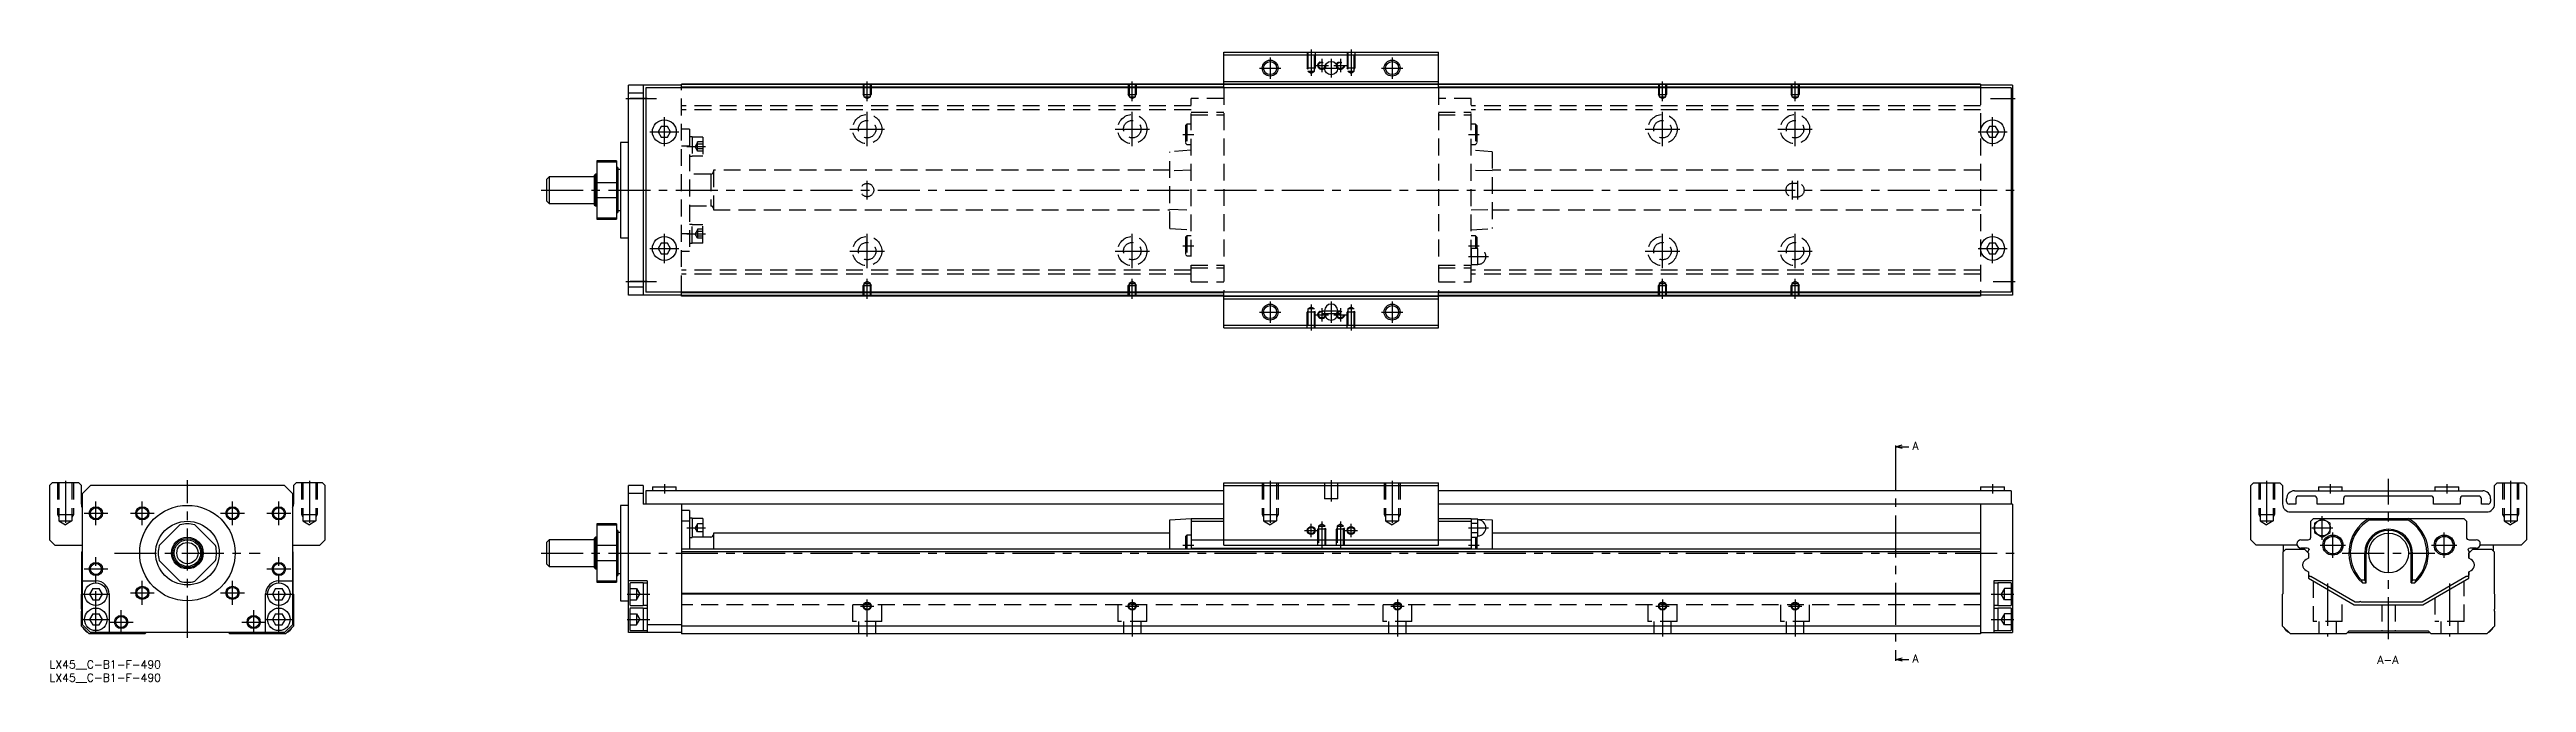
# Model space of a CAD drawing. Extents: x 0 to 934, y -8 to 230.
import ezdxf

# ---------------------------------------------------------------- set-up
doc = ezdxf.new("R2010")
doc.units = 0
doc.header["$LTSCALE"] = 0.5
doc.linetypes.add('CENTER', pattern=[50.8, 31.75, -6.35, 6.35, -6.35])
doc.linetypes.add('DASHED', pattern=[19.05, 12.7, -6.35])
for name, color, linetype in [('MSM_CENTER', 1, 'CENTER'), ('MSM_CONTINUOUS', 7, 'CONTINUOUS'), ('MSM_DASHED', 4, 'DASHED'), ('MSM_NARROW', 5, 'CONTINUOUS'), ('MSM_PART_NUMBER', 7, 'CONTINUOUS')]:
    doc.layers.add(name, color=color, linetype=linetype)
doc.styles.get("Standard").update_dxf_attribs({"font": 'txt.shx', "height": 3, "bigfont": 'bigfont.shx'})

# ---------------------------------------------------------------- blocks, each defined once
blk = doc.blocks.new('*U3')
at = {"layer": 'MSM_PART_NUMBER'}
blk.add_text('LX45__C-B1-F-490', height=3, dxfattribs=at).set_placement((0, -3))
blk = doc.blocks.new('*U4')
at = {"layer": 'MSM_PART_NUMBER'}
blk.add_text('LX45__C-B1-F-490', height=3, dxfattribs=at).set_placement((0, -8))

msp = doc.modelspace()

# ---------------------------------------------------------------- linework, layer by layer
at = {"layer": 'MSM_CENTER'}
for p, q in [((460.4, 227.38), (460.4, 219.38)), ((475.9, 230.38), (475.9, 220.47)), ((477.4, 224.38), (482.4, 224.38)), ((479.9, 226.88), (479.9, 221.88)), ((483.4, 226.88), (483.4, 219.88)), ((484.4, 224.38), (489.4, 224.38)), ((486.9, 226.88), (486.9, 221.88)), ((490.9, 230.38), (490.9, 220.47)), ((506.4, 227.38), (506.4, 219.38)), ((308.4, 210.87), (308.4, 218.38)), ((408.4, 210.87), (408.4, 218.38)), ((456.4, 223.38), (464.4, 223.38)), ((479.9, 223.38), (486.9, 223.38)), ((502.4, 223.38), (510.4, 223.38)), ((608.4, 210.87), (608.4, 218.38)), ((658.4, 210.87), (658.4, 218.38)), ((217.4, 211.88), (228.9, 211.88)), ((308.4, 193.88), (308.4, 206.88)), ((408.4, 193.88), (408.4, 206.88)), ((608.4, 193.88), (608.4, 206.88)), ((658.4, 193.88), (658.4, 206.88)), ((732.07, 211.88), (741.4, 211.88)), ((226.4, 199.38), (237.4, 199.38)), ((231.9, 193.88), (231.9, 204.88)), ((301.9, 200.38), (314.9, 200.38)), ((401.9, 200.38), (414.9, 200.38)), ((427.5, 198.38), (431.6, 198.38)), ((535.2, 198.38), (539.3, 198.38)), ((601.9, 200.38), (614.9, 200.38)), ((651.9, 200.38), (664.9, 200.38)), ((727.4, 199.38), (738.4, 199.38)), ((732.9, 193.88), (732.9, 204.88)), ((240.4, 193.83), (247.4, 193.83)), ((308.4, 173.88), (308.4, 180.88)), ((657.4, 173.88), (657.4, 180.88)), ((659.4, 173.88), (659.4, 180.88)), ((185.4, 177.38), (742.4, 177.38)), ((231.9, 149.88), (231.9, 160.88)), ((240.4, 160.92), (247.4, 160.92)), ((308.4, 147.88), (308.4, 160.88)), ((408.4, 147.88), (408.4, 160.88)), ((608.4, 147.88), (608.4, 160.88)), ((658.4, 147.88), (658.4, 160.88)), ((732.9, 149.88), (732.9, 160.88)), ((226.4, 155.38), (237.4, 155.38)), ((301.9, 154.38), (314.9, 154.38)), ((401.9, 154.38), (414.9, 154.38)), ((427.5, 156.38), (431.6, 156.38)), ((535.2, 156.38), (539.3, 156.38)), ((535.2, 152.38), (542.8, 152.38)), ((601.9, 154.38), (614.9, 154.38)), ((651.9, 154.38), (664.9, 154.38)), ((727.4, 155.38), (738.4, 155.38)), ((217.4, 142.88), (228.9, 142.88)), ((308.4, 136.38), (308.4, 143.89)), ((408.4, 136.38), (408.4, 143.89)), ((608.4, 136.38), (608.4, 143.89)), ((658.4, 136.38), (658.4, 143.89)), ((733.07, 142.88), (741.4, 142.88)), ((456.4, 131.38), (464.4, 131.38)), ((460.4, 135.38), (460.4, 127.38)), ((475.9, 134.29), (475.9, 124.38)), ((479.9, 132.88), (479.9, 127.88)), ((479.9, 131.88), (486.9, 131.88)), ((479.9, 130.88), (486.9, 130.88)), ((483.4, 135.38), (483.4, 127.38)), ((486.9, 132.88), (486.9, 127.88)), ((490.9, 134.29), (490.9, 124.38)), ((502.4, 131.38), (510.4, 131.38)), ((506.4, 135.38), (506.4, 127.38)), ((477.4, 130.38), (482.4, 130.38)), ((484.4, 130.38), (489.4, 130.38)), ((696.28, 80.12), (696.28, 0.88)), ((6, 67.76), (6, 50.18)), ((52, 8.5), (52, 68)), ((98, 67.76), (98, 50.18)), ((231.9, 66.5), (231.9, 63)), ((460.4, 67.76), (460.4, 50.18)), ((483.4, 68), (483.4, 60)), ((506.4, 67.76), (506.4, 50.18)), ((732.9, 66.5), (732.9, 63)), ((836.27, 67.76), (836.27, 50.18)), ((860.27, 66.5), (860.27, 63)), ((882.27, 8), (882.27, 68.5)), ((904.27, 66.5), (904.27, 63)), ((928.27, 67.76), (928.27, 50.18)), ((17.5, 51), (17.5, 60)), ((35, 51), (35, 60)), ((69, 51), (69, 60)), ((86.5, 51), (86.5, 60)), ((13, 55.5), (22, 55.5)), ((30.5, 55.5), (39.5, 55.5)), ((64.5, 55.5), (73.5, 55.5)), ((82, 55.5), (91, 55.5)), ((240.4, 50), (247.4, 50)), ((473.4, 49), (478.4, 49)), ((475.9, 46.5), (475.9, 51.5)), ((479.9, 52.41), (479.9, 42.5)), ((486.9, 52.41), (486.9, 42.5)), ((488.4, 49), (493.4, 49)), ((490.9, 46.5), (490.9, 51.5)), ((535.2, 50), (542.8, 50)), ((853.27, 50), (861.27, 50)), ((857.27, 45.54), (857.27, 54.46)), ((861.27, 38.7), (861.27, 48.3)), ((903.27, 38.7), (903.27, 48.3)), ((17.5, 10.25), (17.5, 39)), ((24.5, 40.5), (79.5, 40.5)), ((86.5, 10.25), (86.5, 39)), ((185.4, 40.5), (742.4, 40.5)), ((427.5, 43.5), (431.6, 43.5)), ((535.2, 43.5), (539.3, 43.5)), ((856.47, 43.5), (866.07, 43.5)), ((864.77, 40.5), (899.77, 40.5)), ((898.47, 43.5), (908.07, 43.5)), ((13, 34.5), (22, 34.5)), ((35, 21), (35, 30)), ((69, 21), (69, 30)), ((82, 34.5), (91, 34.5)), ((859.27, 28.97), (859.27, 9)), ((905.27, 28.97), (905.27, 9)), ((12.25, 25), (22.75, 25)), ((27, 10), (27, 19)), ((30.5, 25.5), (39.5, 25.5)), ((64.5, 25.5), (73.5, 25.5)), ((77, 10), (77, 19)), ((81.25, 25), (91.75, 25)), ((217.9, 25), (226.4, 25)), ((305.9, 20.5), (310.9, 20.5)), ((308.4, 9), (308.4, 23)), ((405.9, 20.5), (410.9, 20.5)), ((408.4, 23), (408.4, 9)), ((505.9, 20.5), (510.9, 20.5)), ((508.4, 23), (508.4, 9)), ((605.9, 20.5), (610.9, 20.5)), ((608.4, 23), (608.4, 9)), ((655.9, 20.5), (660.9, 20.5)), ((658.4, 23), (658.4, 9)), ((732.4, 25), (740.9, 25)), ((12.25, 15.5), (22.75, 15.5)), ((22.5, 14.5), (31.5, 14.5)), ((72.5, 14.5), (81.5, 14.5)), ((81.25, 15.5), (91.75, 15.5)), ((217.9, 15.5), (226.4, 15.5)), ((732.4, 15.5), (740.9, 15.5))]:
    msp.add_line(p, q, dxfattribs=at)
at = {"layer": 'MSM_CONTINUOUS'}
for p, q in [((442.9, 215.88), (442.9, 229.38)), ((442.9, 229.38), (523.9, 229.38)), ((442.9, 228.38), (523.9, 228.38)), ((523.9, 215.88), (523.9, 229.38)), ((238.4, 216.98), (218.4, 216.98)), ((218.4, 137.78), (218.4, 216.98)), ((223.9, 216.98), (223.9, 137.78)), ((739.9, 215.88), (224.9, 215.88)), ((224.9, 215.88), (224.9, 138.88)), ((728.4, 217.38), (238.4, 217.38)), ((238.4, 215.88), (238.4, 217.38)), ((442.9, 217.18), (238.4, 217.18)), ((442.9, 216.18), (238.4, 216.18)), ((442.9, 218.38), (523.9, 218.38)), ((442.9, 217.38), (523.9, 217.38)), ((728.4, 217.18), (523.9, 217.18)), ((728.4, 216.18), (523.9, 216.18)), ((728.4, 217.38), (728.4, 215.88)), ((740.4, 216.98), (728.4, 216.98)), ((739.9, 215.88), (739.9, 138.88)), ((740.4, 216.98), (740.4, 137.78)), ((223.9, 213.98), (218.4, 213.98)), ((230.74, 201.38), (229.59, 199.38)), ((229.59, 199.38), (230.74, 197.38)), ((233.05, 201.38), (230.74, 201.38)), ((230.74, 197.38), (233.05, 197.38)), ((234.2, 199.38), (233.05, 201.38)), ((233.05, 197.38), (234.2, 199.38)), ((731.74, 201.38), (730.59, 199.38)), ((730.59, 199.38), (731.74, 197.38)), ((734.05, 201.38), (731.74, 201.38)), ((731.74, 197.38), (734.05, 197.38)), ((735.2, 199.38), (734.05, 201.38)), ((734.05, 197.38), (735.2, 199.38)), ((213.9, 188.38), (206.4, 188.38)), ((206.4, 188.38), (206.4, 166.38)), ((206.4, 188.01), (213.9, 188.01)), ((213.9, 188.38), (213.9, 166.38)), ((215.4, 195.38), (215.4, 159.38)), ((218.4, 195.38), (215.4, 195.38)), ((188.4, 182.38), (187.4, 181.38)), ((187.4, 181.38), (187.4, 173.38)), ((188.4, 182.38), (188.4, 172.38)), ((205.4, 182.38), (188.4, 182.38)), ((205.9, 183.38), (205.4, 182.88)), ((205.4, 182.88), (205.4, 171.88)), ((205.9, 183.38), (205.9, 171.38)), ((206.4, 183.38), (205.9, 183.38)), ((213.9, 180.17), (206.4, 180.17)), ((214.4, 185.88), (213.9, 185.88)), ((214.4, 185.88), (214.4, 168.88)), ((215.4, 185.13), (214.4, 185.13)), ((187.4, 173.38), (188.4, 172.38)), ((188.4, 172.38), (205.4, 172.38)), ((205.4, 171.88), (205.9, 171.38)), ((205.9, 171.38), (206.4, 171.38)), ((206.4, 174.58), (213.9, 174.58)), ((213.9, 168.88), (214.4, 168.88)), ((214.4, 169.63), (215.4, 169.63)), ((213.9, 166.74), (206.4, 166.74)), ((206.4, 166.38), (213.9, 166.38)), ((215.4, 159.38), (218.4, 159.38)), ((230.74, 157.38), (229.59, 155.38)), ((229.59, 155.38), (230.74, 153.38)), ((233.05, 157.38), (230.74, 157.38)), ((230.74, 153.38), (233.05, 153.38)), ((234.2, 155.38), (233.05, 157.38)), ((233.05, 153.38), (234.2, 155.38)), ((731.74, 157.38), (730.59, 155.38)), ((730.59, 155.38), (731.74, 153.38)), ((734.05, 157.38), (731.74, 157.38)), ((731.74, 153.38), (734.05, 153.38)), ((735.2, 155.38), (734.05, 157.38)), ((734.05, 153.38), (735.2, 155.38)), ((223.9, 140.78), (218.4, 140.78)), ((238.4, 137.78), (218.4, 137.78)), ((739.9, 138.88), (224.9, 138.88)), ((238.4, 137.38), (238.4, 138.88)), ((442.9, 138.58), (238.4, 138.58)), ((442.9, 137.58), (238.4, 137.58)), ((728.4, 137.38), (238.4, 137.38)), ((442.9, 125.38), (442.9, 138.88)), ((442.9, 137.38), (523.9, 137.38)), ((442.9, 136.38), (523.9, 136.38)), ((480.9, 131.88), (480.9, 130.88)), ((485.9, 130.88), (485.9, 131.88)), ((523.9, 125.38), (523.9, 138.88)), ((728.4, 138.58), (523.9, 138.58)), ((728.4, 137.58), (523.9, 137.58)), ((728.4, 138.88), (728.4, 137.38)), ((740.4, 137.78), (728.4, 137.78)), ((442.9, 126.38), (523.9, 126.38)), ((442.9, 125.38), (523.9, 125.38)), ((696.28, 80.62), (698.78, 81.29)), ((696.28, 81.12), (696.28, 80.12)), ((696.28, 80.62), (701.28, 80.62)), ((698.78, 79.95), (696.28, 80.62)), ((1, 67), (0, 66)), ((0, 66), (0, 45.5)), ((11, 67), (1, 67)), ((12, 66), (11, 67)), ((12, 59), (12, 66)), ((15.4, 66), (12.4, 63)), ((88.6, 66), (15.4, 66)), ((91.6, 63), (88.6, 66)), ((93, 67), (92, 66)), ((92, 66), (92, 59)), ((103, 67), (93, 67)), ((104, 66), (103, 67)), ((104, 45.5), (104, 66)), ((223.9, 66), (218.4, 66)), ((218.4, 10.5), (218.4, 66)), ((223.9, 66), (223.9, 59)), ((227.4, 65.5), (227.4, 64)), ((227.4, 65.5), (236.4, 65.5)), ((236.4, 64), (236.4, 65.5)), ((442.9, 67), (523.9, 67)), ((442.9, 43.5), (442.9, 67)), ((442.9, 66), (523.9, 66)), ((523.9, 43.5), (523.9, 67)), ((728.4, 65.5), (728.4, 64)), ((728.4, 65.5), (737.4, 65.5)), ((737.4, 64), (737.4, 65.5)), ((830.27, 66), (831.27, 67)), ((830.27, 45.5), (830.27, 66)), ((831.27, 67), (841.27, 67)), ((841.27, 67), (842.27, 66)), ((842.27, 66), (842.27, 59)), ((855.77, 65.5), (864.77, 65.5)), ((855.77, 65.5), (855.77, 64)), ((864.77, 64), (864.77, 65.5)), ((899.77, 65.5), (908.77, 65.5)), ((899.77, 65.5), (899.77, 64)), ((908.77, 64), (908.77, 65.5)), ((922.27, 66), (923.27, 67)), ((922.27, 59), (922.27, 66)), ((923.27, 67), (933.27, 67)), ((933.27, 67), (934.27, 66)), ((934.27, 66), (934.27, 45.5)), ((12.4, 13.5), (12.4, 63)), ((91.6, 63), (91.6, 13.5)), ((218.4, 58.5), (215.4, 58.5)), ((215.4, 58.5), (215.4, 22.5)), ((223.9, 63), (218.4, 63)), ((442.9, 59), (223.9, 59)), ((224.9, 64), (224.9, 59)), ((442.9, 64), (224.9, 64)), ((238.4, 59), (238.4, 10)), ((241.4, 56.5), (238.4, 56.5)), ((241.4, 56.5), (241.4, 42)), ((739.9, 64), (523.9, 64)), ((740.4, 59), (523.9, 59)), ((728.4, 59), (728.4, 10)), ((739.9, 64), (739.9, 59)), ((740.4, 59), (740.4, 10.5)), ((843.77, 60), (843.77, 61)), ((847.27, 59), (844.77, 59)), ((846.77, 64), (917.77, 64)), ((847.27, 61), (847.27, 59)), ((854.27, 62), (848.27, 62)), ((855.27, 59), (855.27, 61)), ((865.27, 59), (855.27, 59)), ((865.27, 61), (865.27, 59)), ((898.27, 62), (866.27, 62)), ((899.27, 59), (899.27, 61)), ((909.27, 59), (899.27, 59)), ((909.27, 61), (909.27, 59)), ((916.27, 62), (910.27, 62)), ((917.27, 59), (917.27, 61)), ((919.77, 59), (917.27, 59)), ((920.77, 61), (920.77, 60)), ((41.36, 43.3), (49.2, 51.14)), ((54.8, 51.14), (62.64, 43.3)), ((213.9, 51.5), (206.4, 51.5)), ((206.4, 51.5), (206.4, 29.5)), ((206.4, 51.14), (213.9, 51.14)), ((213.9, 51.5), (213.9, 29.5)), ((214.4, 49), (213.9, 49)), ((214.4, 49), (214.4, 32)), ((215.4, 48.25), (214.4, 48.25)), ((241.4, 52.5), (238.4, 52.5)), ((242.4, 53.65), (241.4, 53.65)), ((242.4, 53.65), (242.4, 46.35)), ((246.4, 53.5), (242.4, 53.5)), ((246.4, 53.5), (246.4, 46.5)), ((250.4, 48), (250.4, 42)), ((422.6, 48), (250.4, 48)), ((422.6, 53), (430.6, 53.5)), ((422.6, 42), (422.6, 53)), ((429, 47.3), (428.5, 46.8)), ((428.5, 46.8), (428.5, 42)), ((430.6, 47.3), (429, 47.3)), ((429, 47.3), (429, 42)), ((430.6, 53.5), (442.9, 53.5)), ((430.6, 53.5), (430.6, 42)), ((430.6, 52.5), (442.9, 52.5)), ((523.9, 53.5), (536.2, 53.5)), ((523.9, 52.5), (536.2, 52.5)), ((536.2, 53.5), (536.77, 53.46)), ((536.2, 53.5), (536.2, 42)), ((536.32, 53.46), (536.2, 53)), ((536.2, 52.41), (536.2, 52.6)), ((536.2, 47), (536.32, 46.54)), ((536.32, 53.46), (538.67, 53.46)), ((536.32, 51.73), (538.67, 51.73)), ((536.32, 48.27), (538.67, 48.27)), ((538.8, 53), (538.67, 53.46)), ((538.67, 46.54), (538.8, 47)), ((538.7, 53.34), (544.2, 53)), ((538.8, 47), (538.8, 53)), ((544.2, 53), (544.2, 42)), ((728.4, 48), (544.2, 48)), ((845.27, 56), (919.27, 56)), ((852.92, 52.5), (853.92, 53.5)), ((852.92, 46.5), (852.92, 52.5)), ((853.92, 53.5), (910.62, 53.5)), ((857.27, 53.46), (854.27, 51.73)), ((854.27, 51.73), (854.27, 48.27)), ((854.27, 48.27), (857.27, 46.54)), ((860.27, 51.73), (857.27, 53.46)), ((857.27, 46.54), (860.27, 48.27)), ((860.27, 48.27), (860.27, 51.73)), ((874.79, 53.5), (875.04, 53)), ((875.04, 53), (889.5, 53)), ((889.5, 53), (889.76, 53.5)), ((910.62, 53.5), (911.62, 52.5)), ((911.62, 52.5), (911.62, 46.5)), ((0, 45.5), (2, 43.5)), ((2, 43.5), (12.4, 43.5)), ((12.2, 41), (12.4, 41.2)), ((12.2, 25.2), (12.2, 41)), ((49.2, 29.86), (41.36, 37.7)), ((62.64, 37.7), (54.8, 29.86)), ((91.6, 43.5), (102, 43.5)), ((91.6, 41.2), (91.8, 41)), ((91.8, 41), (91.8, 25.2)), ((102, 43.5), (104, 45.5)), ((188.4, 45.5), (187.4, 44.5)), ((187.4, 44.5), (187.4, 36.5)), ((205.4, 45.5), (188.4, 45.5)), ((188.4, 45.5), (188.4, 35.5)), ((205.9, 46.5), (205.4, 46)), ((205.4, 46), (205.4, 35)), ((206.4, 46.5), (205.9, 46.5)), ((205.9, 46.5), (205.9, 34.5)), ((213.9, 43.3), (206.4, 43.3)), ((206.4, 37.7), (213.9, 37.7)), ((728.4, 42), (238.4, 42)), ((728.4, 41), (238.4, 41)), ((241.4, 46.35), (242.4, 46.35)), ((249.4, 46.5), (242.4, 46.5)), ((430.6, 45.5), (536.2, 45.5)), ((430.6, 42.4), (536.2, 42.4)), ((442.9, 43.5), (523.9, 43.5)), ((536.32, 46.54), (538.67, 46.54)), ((537.8, 46.54), (537.8, 42)), ((538.3, 46.54), (538.3, 42)), ((832.27, 43.5), (830.27, 45.5)), ((847.74, 43.5), (832.27, 43.5)), ((842.47, 41), (843.47, 42)), ((842.47, 25.2), (842.47, 41)), ((842.67, 41.2), (842.67, 43.5)), ((843.47, 42), (850.52, 42)), ((849.22, 45.5), (851.92, 45.5)), ((851.52, 42.4), (849.22, 42.4)), ((850.52, 42), (852.02, 40.5)), ((850.52, 42), (852.02, 40.5)), ((852.02, 38.61), (851.13, 38.1)), ((851.97, 40.55), (851.97, 41.2)), ((852.02, 40.5), (852.02, 38.61)), ((873.27, 30.44), (873.27, 40.5)), ((873.77, 29.22), (873.77, 40.5)), ((890.77, 29.22), (890.77, 40.5)), ((891.27, 30.44), (891.27, 40.5)), ((912.52, 40.5), (914.02, 42)), ((912.57, 40.55), (912.52, 40.5)), ((912.52, 40.5), (912.52, 38.61)), ((912.52, 38.61), (912.52, 40.5)), ((913.42, 38.1), (912.52, 38.61)), ((912.57, 41.2), (912.57, 40.55)), ((912.62, 45.5), (915.32, 45.5)), ((915.32, 42.4), (913.02, 42.4)), ((914.02, 42), (921.07, 42)), ((932.27, 43.5), (916.81, 43.5)), ((921.07, 42), (922.07, 41)), ((921.87, 41.2), (921.87, 43.5)), ((922.07, 41), (922.07, 25.2)), ((934.27, 45.5), (932.27, 43.5)), ((12.4, 30), (17.5, 30)), ((86.5, 30), (91.6, 30)), ((187.4, 36.5), (188.4, 35.5)), ((188.4, 35.5), (205.4, 35.5)), ((205.4, 35), (205.9, 34.5)), ((205.9, 34.5), (206.4, 34.5)), ((213.9, 29.86), (206.4, 29.86)), ((206.4, 29.5), (213.9, 29.5)), ((213.9, 32), (214.4, 32)), ((214.4, 32.75), (215.4, 32.75)), ((225.4, 30), (218.4, 30)), ((218.9, 29), (218.9, 21)), ((223.9, 29.25), (219.15, 29.25)), ((223.9, 29.25), (223.9, 20.75)), ((225.4, 29.15), (223.9, 29.15)), ((225.4, 30), (225.4, 10.5)), ((733.4, 30), (733.4, 10.5)), ((740.4, 30), (733.4, 30)), ((734.9, 29.15), (733.4, 29.15)), ((739.9, 29.25), (734.9, 29.25)), ((734.9, 29.25), (734.9, 20.75)), ((739.9, 29.25), (739.9, 20.75)), ((851.13, 33.9), (852.02, 33.39)), ((852.02, 33.39), (852.02, 31)), ((852.02, 31), (869.34, 21)), ((852.97, 31.61), (852.77, 31.61)), ((869.61, 22), (852.97, 31.61)), ((871.91, 30.44), (873.27, 30.44)), ((872.38, 29.22), (873.77, 29.22)), ((873.77, 29.22), (873.27, 30.44)), ((891.27, 30.44), (890.77, 29.22)), ((890.77, 29.22), (892.16, 29.22)), ((891.27, 30.44), (892.63, 30.44)), ((911.57, 31.61), (894.93, 22)), ((895.2, 21), (912.52, 31)), ((911.77, 31.61), (911.57, 31.61)), ((912.52, 33.39), (913.42, 33.9)), ((912.52, 33.39), (912.52, 32.13)), ((912.52, 31), (912.52, 33.39)), ((12, 25), (12.2, 25.2)), ((12, 19.4), (12, 25)), ((16.27, 27.12), (15.05, 25)), ((15.05, 25), (16.27, 22.88)), ((16.27, 27.12), (18.73, 27.12)), ((16.27, 22.88), (18.73, 22.88)), ((19.95, 25), (18.73, 27.12)), ((18.73, 22.88), (19.95, 25)), ((22.5, 25), (22.5, 10.5)), ((81.5, 10.5), (81.5, 25)), ((85.27, 27.12), (84.05, 25)), ((84.05, 25), (85.27, 22.88)), ((85.27, 27.12), (87.73, 27.12)), ((85.27, 22.88), (87.73, 22.88)), ((88.95, 25), (87.73, 27.12)), ((87.73, 22.88), (88.95, 25)), ((91.8, 25.2), (92, 25)), ((92, 25), (92, 13)), ((215.4, 22.5), (218.4, 22.5)), ((218.9, 19.5), (218.9, 11.5)), ((219.15, 20.75), (223.9, 20.75)), ((223.9, 19.75), (219.15, 19.75)), ((223.9, 20.85), (225.4, 20.85)), ((223.9, 19.75), (223.9, 11.25)), ((225.4, 19.65), (223.9, 19.65)), ((728.4, 25.2), (238.4, 25.2)), ((728.4, 25), (238.4, 25)), ((733.4, 20.85), (734.9, 20.85)), ((734.9, 19.65), (733.4, 19.65)), ((734.9, 20.75), (739.9, 20.75)), ((739.9, 19.75), (734.9, 19.75)), ((734.9, 19.75), (734.9, 11.25)), ((739.9, 19.75), (739.9, 11.25)), ((842.27, 25), (842.47, 25.2)), ((842.27, 13), (842.27, 25)), ((869.34, 21), (895.2, 21)), ((871.12, 22), (869.61, 22)), ((894.93, 22), (871.92, 22)), ((922.07, 25.2), (922.27, 25)), ((922.27, 25), (922.27, 19.4)), ((12, 13), (12, 18.6)), ((15, 10), (12, 13)), ((15.4, 10.5), (12.4, 13.5)), ((36, 10), (15, 10)), ((16.27, 17.62), (15.05, 15.5)), ((15.05, 15.5), (16.27, 13.38)), ((88.6, 10.5), (15.4, 10.5)), ((16.27, 17.62), (18.73, 17.62)), ((16.27, 13.38), (18.73, 13.38)), ((19.95, 15.5), (18.73, 17.62)), ((18.73, 13.38), (19.95, 15.5)), ((36.5, 10.5), (36, 10)), ((68, 10), (67.5, 10.5)), ((89, 10), (68, 10)), ((85.27, 17.62), (84.05, 15.5)), ((84.05, 15.5), (85.27, 13.38)), ((85.27, 17.62), (87.73, 17.62)), ((85.27, 13.38), (87.73, 13.38)), ((88.95, 15.5), (87.73, 17.62)), ((87.73, 13.38), (88.95, 15.5)), ((91.6, 13.5), (88.6, 10.5)), ((92, 13), (89, 10)), ((238.4, 10.5), (218.4, 10.5)), ((219.15, 11.25), (223.9, 11.25)), ((223.9, 11.35), (225.4, 11.35)), ((238.4, 13.5), (225.4, 13.5)), ((728.4, 13), (238.4, 13)), ((728.4, 10), (238.4, 10)), ((728.4, 10.5), (740.4, 10.5)), ((733.4, 11.35), (734.9, 11.35)), ((734.9, 11.25), (739.9, 11.25)), ((845.27, 10), (842.27, 13)), ((866.27, 10), (845.27, 10)), ((867.27, 11), (866.27, 10)), ((866.77, 10.5), (897.77, 10.5)), ((897.27, 11), (867.27, 11)), ((898.27, 10), (897.27, 11)), ((919.27, 10), (898.27, 10)), ((922.27, 13), (919.27, 10)), ((922.27, 18.6), (922.27, 13)), ((696.28, 0.38), (698.78, 1.05)), ((696.28, 0.88), (696.28, -0.12)), ((696.28, 0.38), (701.28, 0.38)), ((698.78, -0.29), (696.28, 0.38))]:
    msp.add_line(p, q, dxfattribs=at)
for centre, radius in [((460.4, 223.38), 2.46), ((483.4, 223.38), 2.5), ((506.4, 223.38), 2.46), ((231.9, 199.38), 4.5), ((732.9, 199.38), 4.5), ((231.9, 155.38), 4.5), ((732.9, 155.38), 4.5), ((460.4, 131.38), 2.46), ((506.4, 131.38), 2.46), ((17.5, 55.5), 2.07), ((35, 55.5), 2.07), ((52, 40.5), 18), ((69, 55.5), 2.07), ((86.5, 55.5), 2.07), ((52, 40.5), 12), ((475.9, 49), 1.23), ((490.9, 49), 1.23), ((857.27, 50), 3), ((861.27, 43.5), 3.8), ((861.27, 43.5), 3.3), ((882.27, 40.5), 7.5), ((903.27, 43.5), 3.8), ((903.27, 43.5), 3.3), ((52, 40.5), 6), ((52, 40.5), 5.5), ((52, 40.5), 5), ((52, 40.5), 4), ((17.5, 25), 4.25), ((17.5, 34.5), 2.07), ((86.5, 25), 4.25), ((86.5, 34.5), 2.07), ((17.5, 15.5), 4.25), ((35, 25.5), 2.07), ((69, 25.5), 2.07), ((86.5, 15.5), 4.25), ((308.4, 20.5), 1.23), ((408.4, 20.5), 1.23), ((508.4, 20.5), 1.23), ((608.4, 20.5), 1.23), ((658.4, 20.5), 1.23), ((27, 14.5), 2.07), ((77, 14.5), 2.07)]:
    msp.add_circle(centre, radius, dxfattribs=at)
for centre, radius, start, end in [((483.4, 131.88), 2.5, 0, 180), ((483.4, 130.88), 2.5, 180, 0), ((15, 59), 3, 180, 209.92525), ((89, 59), 3, 330.07238, 0), ((845.27, 59), 3, 180, 270), ((846.77, 61), 3, 90, 180), ((844.77, 60), 1, 180, 270), ((848.27, 61), 1, 90, 180), ((854.27, 61), 1, 0, 90), ((866.27, 61), 1, 90, 180), ((898.27, 61), 1, 0, 90), ((910.27, 61), 1, 90, 180), ((916.27, 61), 1, 0, 90), ((917.77, 61), 3, 0, 90), ((919.27, 59), 3, 270, 0), ((919.77, 60), 1, 270, 0), ((52, 40.5), 11, 75.27264, 104.72736), ((249.4, 47.5), 1, 270, 0), ((539.5, 52.57), 3.31, 164.22771, 179.4294), ((539.5, 52.63), 3.31, 180.57378, 195.76911), ((549.08, 49.95), 12.89, 172.03062, 179.75617), ((549.65, 50.1), 13.46, 180.40698, 187.80623), ((539.5, 47.37), 3.31, 164.22771, 179.4294), ((539.5, 47.44), 3.31, 180.57378, 195.76911), ((535.49, 52.56), 3.31, 0.57378, 15.76911), ((535.49, 52.63), 3.31, 344.22771, 359.4294), ((525.9, 49.94), 12.89, 0.24521, 7.968), ((525.34, 50.1), 13.46, 352.19377, 359.59302), ((535.49, 47.37), 3.31, 0.57378, 15.76911), ((535.49, 47.43), 3.31, 344.22771, 359.4294), ((538.8, 50), 3, 270, 90), ((882.27, 40.5), 15, 119.92643, 228.76392), ((882.27, 40.5), 14.44, 120.05097, 224.15139), ((882.27, 40.5), 9, 0, 180), ((882.27, 40.5), 8.5, 0, 180), ((882.27, 40.5), 14.44, 315.84861, 59.94903), ((882.27, 40.5), 15, 311.23608, 60.07357), ((52, 40.5), 11, 165.27264, 194.72736), ((52, 40.5), 11, 345.27264, 14.72736), ((849.22, 43.95), 1.55, 90, 270), ((852.43, 35.85), 2.6, 120.00003, 176.58933), ((851.52, 41.4), 1, 30.09191, 90), ((851.92, 46.5), 1, 270, 0), ((852.77, 41.2), 0.8, 118.74892, 180), ((912.62, 46.5), 1, 180, 270), ((913.02, 41.4), 1, 90, 149.90809), ((911.77, 41.2), 0.8, 0, 61.25108), ((912.12, 35.85), 2.6, 3.41067, 59.99996), ((915.32, 43.95), 1.55, 270, 90), ((17.5, 25), 5, 0, 90), ((52, 40.5), 11, 255.27264, 284.72736), ((86.5, 25), 5, 90, 180), ((219.15, 29), 0.25, 90, 180), ((852.43, 36.15), 2.6, 183.41067, 239.99996), ((852.77, 32.41), 0.8, 200.36413, 270), ((884.5, 34.62), 13.26, 198.36858, 204.03004), ((879.98, 34.65), 13.33, 335.98509, 341.61629), ((911.77, 32.41), 0.8, 270, 339.62763), ((912.12, 36.15), 2.6, 300.00004, 356.58933), ((11.7, 19), 0.5, 306.8699, 53.1301), ((219.15, 21), 0.25, 180, 270), ((219.15, 19.5), 0.25, 90, 180), ((871.52, 21.7), 0.5, 36.8699, 143.1301), ((922.57, 19), 0.5, 126.8699, 233.1301), ((15.4, 13.5), 3, 201.81505, 248.18495), ((88.6, 13.5), 3, 291.81368, 338.18632), ((219.15, 11.5), 0.25, 180, 270), ((845.67, 13.5), 3, 201.81368, 248.18632), ((918.87, 13.5), 3, 291.81505, 338.18495)]:
    msp.add_arc(centre, radius, start, end, dxfattribs=at)
at = {"layer": 'MSM_DASHED'}
for p, q in [((474.4, 229.38), (474.4, 223.38)), ((474.67, 229.38), (474.67, 222.18)), ((477.13, 222.18), (477.13, 229.38)), ((477.4, 229.38), (477.4, 223.38)), ((489.4, 229.38), (489.4, 223.38)), ((489.67, 229.38), (489.67, 222.18)), ((492.13, 222.18), (492.13, 229.38)), ((492.4, 229.38), (492.4, 223.38)), ((238.4, 138.88), (238.4, 215.88)), ((306.9, 217.38), (306.9, 213.38)), ((307.17, 217.38), (307.17, 212.58)), ((309.63, 212.58), (309.63, 217.38)), ((309.9, 217.38), (309.9, 213.38)), ((406.9, 217.38), (406.9, 213.38)), ((407.17, 217.38), (407.17, 212.58)), ((409.63, 212.58), (409.63, 217.38)), ((409.9, 217.38), (409.9, 213.38)), ((523.9, 217.38), (442.9, 217.38)), ((442.9, 215.88), (442.9, 138.88)), ((477.4, 223.38), (474.4, 223.38)), ((474.67, 222.91), (474.4, 223.38)), ((474.67, 222.18), (477.13, 222.18)), ((474.67, 222.18), (475.9, 221.47)), ((475.9, 221.47), (477.13, 222.18)), ((477.13, 222.91), (477.4, 223.38)), ((492.4, 223.38), (489.4, 223.38)), ((489.67, 222.91), (489.4, 223.38)), ((489.67, 222.18), (492.13, 222.18)), ((489.67, 222.18), (490.9, 221.47)), ((490.9, 221.47), (492.13, 222.18)), ((492.13, 222.91), (492.4, 223.38)), ((523.9, 215.88), (523.9, 138.88)), ((606.9, 217.38), (606.9, 213.38)), ((607.17, 217.38), (607.17, 212.58)), ((609.63, 212.58), (609.63, 217.38)), ((609.9, 217.38), (609.9, 213.38)), ((656.9, 217.38), (656.9, 213.38)), ((657.17, 217.38), (657.17, 212.58)), ((659.63, 212.58), (659.63, 217.38)), ((659.9, 217.38), (659.9, 213.38)), ((728.4, 215.88), (728.4, 138.88)), ((225.4, 211.88), (218.4, 211.88)), ((430.6, 209.13), (238.4, 209.13)), ((430.6, 207.63), (238.4, 207.63)), ((306.9, 213.38), (309.9, 213.38)), ((307.17, 212.91), (306.9, 213.38)), ((307.17, 212.58), (308.4, 211.87)), ((307.17, 212.58), (309.63, 212.58)), ((308.4, 211.87), (309.63, 212.58)), ((309.63, 212.91), (309.9, 213.38)), ((406.9, 213.38), (409.9, 213.38)), ((407.17, 212.91), (406.9, 213.38)), ((407.17, 212.58), (409.63, 212.58)), ((407.17, 212.58), (408.4, 211.87)), ((408.4, 211.87), (409.63, 212.58)), ((409.63, 212.91), (409.9, 213.38)), ((442.9, 211.98), (430.6, 211.98)), ((430.6, 142.78), (430.6, 211.98)), ((430.6, 206.73), (442.9, 206.73)), ((430.6, 205.73), (442.9, 205.73)), ((536.2, 211.98), (523.9, 211.98)), ((523.9, 206.73), (536.2, 206.73)), ((523.9, 205.73), (536.2, 205.73)), ((536.2, 142.78), (536.2, 211.98)), ((728.4, 209.13), (536.2, 209.13)), ((728.4, 207.63), (536.2, 207.63)), ((606.9, 213.38), (609.9, 213.38)), ((607.17, 212.91), (606.9, 213.38)), ((607.17, 212.58), (609.63, 212.58)), ((607.17, 212.58), (608.4, 211.87)), ((608.4, 211.87), (609.63, 212.58)), ((609.63, 212.91), (609.9, 213.38)), ((656.9, 213.38), (659.9, 213.38)), ((657.17, 212.91), (656.9, 213.38)), ((657.17, 212.58), (659.63, 212.58)), ((657.17, 212.58), (658.4, 211.87)), ((658.4, 211.87), (659.63, 212.58)), ((659.63, 212.91), (659.9, 213.38)), ((241.4, 200.38), (238.4, 200.38)), ((241.4, 200.38), (241.4, 154.38)), ((242.4, 197.48), (241.4, 197.48)), ((242.4, 197.48), (242.4, 190.18)), ((246.4, 197.33), (242.4, 197.33)), ((246.4, 197.33), (246.4, 190.33)), ((429, 202.18), (428.5, 201.68)), ((428.5, 201.68), (428.5, 195.08)), ((430.6, 202.18), (429, 202.18)), ((429, 202.18), (429, 194.58)), ((537.8, 202.18), (536.2, 202.18)), ((538.3, 201.68), (537.8, 202.18)), ((537.8, 202.18), (537.8, 194.58)), ((538.3, 201.68), (538.3, 195.08)), ((241.4, 193.9), (238.4, 193.9)), ((241.4, 190.18), (242.4, 190.18)), ((242.4, 190.33), (246.4, 190.33)), ((244.4, 195.33), (243.53, 193.83)), ((244.4, 192.33), (243.53, 193.83)), ((244.4, 192.1), (244.4, 195.56)), ((246.4, 195.56), (244.4, 195.56)), ((246.4, 194.7), (244.4, 194.7)), ((246.4, 192.96), (244.4, 192.96)), ((246.4, 192.1), (244.4, 192.1)), ((430.6, 192.38), (422.6, 191.82)), ((422.6, 162.93), (422.6, 191.82)), ((428.5, 195.08), (429, 194.58)), ((429, 194.58), (430.6, 194.58)), ((536.2, 194.58), (537.8, 194.58)), ((544.2, 191.82), (536.2, 192.38)), ((537.8, 194.58), (538.3, 195.08)), ((544.2, 191.82), (544.2, 162.93)), ((249.4, 183.38), (241.4, 183.38)), ((249.4, 183.38), (249.4, 171.38)), ((250.4, 184.88), (250.4, 169.88)), ((422.6, 184.88), (250.4, 184.88)), ((430.6, 184.86), (422.6, 184.61)), ((544.2, 184.61), (536.2, 184.86)), ((728.4, 184.88), (544.2, 184.88)), ((659.4, 179.88), (657.4, 179.88)), ((241.4, 171.38), (249.4, 171.38)), ((250.4, 169.88), (422.6, 169.88)), ((422.6, 170.14), (430.6, 169.89)), ((536.2, 169.89), (544.2, 170.14)), ((544.2, 169.88), (728.4, 169.88)), ((657.4, 174.88), (659.4, 174.88)), ((241.4, 160.85), (238.4, 160.85)), ((241.4, 164.57), (242.4, 164.57)), ((242.4, 157.27), (242.4, 164.57)), ((242.4, 164.42), (246.4, 164.42)), ((244.4, 162.42), (243.53, 160.92)), ((244.4, 159.42), (243.53, 160.92)), ((244.4, 162.65), (244.4, 159.19)), ((246.4, 162.65), (244.4, 162.65)), ((246.4, 161.79), (244.4, 161.79)), ((246.4, 160.05), (244.4, 160.05)), ((246.4, 159.19), (244.4, 159.19)), ((246.4, 157.42), (246.4, 164.42)), ((422.6, 162.93), (430.6, 162.38)), ((429, 160.18), (428.5, 159.68)), ((428.5, 159.68), (428.5, 153.08)), ((430.6, 160.18), (429, 160.18)), ((429, 160.18), (429, 152.58)), ((536.2, 162.38), (544.2, 162.93)), ((537.8, 160.18), (536.2, 160.18)), ((537.8, 160.18), (537.8, 155.38)), ((538.3, 159.68), (537.8, 160.18)), ((538.3, 159.68), (538.3, 155.38)), ((238.4, 154.38), (241.4, 154.38)), ((242.4, 157.27), (241.4, 157.27)), ((246.4, 157.42), (242.4, 157.42)), ((428.5, 153.08), (429, 152.58)), ((429, 152.58), (430.6, 152.58)), ((538.8, 155.38), (536.2, 155.38)), ((536.32, 152.38), (538.67, 152.38)), ((538.8, 149.38), (538.8, 155.38)), ((225.4, 142.88), (218.4, 142.88)), ((430.6, 147.13), (238.4, 147.13)), ((430.6, 145.63), (238.4, 145.63)), ((307.17, 141.84), (306.9, 141.38)), ((306.9, 137.38), (306.9, 141.38)), ((306.9, 141.38), (309.9, 141.38)), ((308.4, 142.89), (307.17, 142.18)), ((307.17, 142.18), (307.17, 137.38)), ((307.17, 142.18), (309.63, 142.18)), ((309.63, 142.18), (308.4, 142.89)), ((309.63, 137.38), (309.63, 142.18)), ((309.63, 141.84), (309.9, 141.38)), ((309.9, 137.38), (309.9, 141.38)), ((407.17, 141.84), (406.9, 141.38)), ((406.9, 141.38), (409.9, 141.38)), ((406.9, 137.38), (406.9, 141.38)), ((408.4, 142.89), (407.17, 142.18)), ((407.17, 142.18), (409.63, 142.18)), ((407.17, 142.18), (407.17, 137.38)), ((409.63, 142.18), (408.4, 142.89)), ((409.63, 137.38), (409.63, 142.18)), ((409.63, 141.84), (409.9, 141.38)), ((409.9, 137.38), (409.9, 141.38)), ((430.6, 149.03), (442.9, 149.03)), ((430.6, 148.03), (442.9, 148.03)), ((430.6, 142.78), (442.9, 142.78)), ((523.9, 149.03), (536.2, 149.03)), ((523.9, 148.03), (536.2, 148.03)), ((523.9, 142.78), (536.2, 142.78)), ((536.2, 149.38), (538.8, 149.38)), ((728.4, 147.13), (536.2, 147.13)), ((728.4, 145.63), (536.2, 145.63)), ((607.17, 141.84), (606.9, 141.38)), ((606.9, 141.38), (609.9, 141.38)), ((606.9, 137.38), (606.9, 141.38)), ((608.4, 142.89), (607.17, 142.18)), ((607.17, 142.18), (609.63, 142.18)), ((607.17, 142.18), (607.17, 137.38)), ((609.63, 142.18), (608.4, 142.89)), ((609.63, 137.38), (609.63, 142.18)), ((609.63, 141.84), (609.9, 141.38)), ((609.9, 137.38), (609.9, 141.38)), ((657.17, 141.84), (656.9, 141.38)), ((656.9, 141.38), (659.9, 141.38)), ((656.9, 137.38), (656.9, 141.38)), ((658.4, 142.89), (657.17, 142.18)), ((657.17, 142.18), (659.63, 142.18)), ((657.17, 142.18), (657.17, 137.38)), ((659.63, 142.18), (658.4, 142.89)), ((659.63, 137.38), (659.63, 142.18)), ((659.63, 141.84), (659.9, 141.38)), ((659.9, 137.38), (659.9, 141.38)), ((523.9, 137.38), (442.9, 137.38)), ((474.67, 131.84), (474.4, 131.38)), ((474.4, 125.38), (474.4, 131.38)), ((477.4, 131.38), (474.4, 131.38)), ((475.9, 133.29), (474.67, 132.58)), ((474.67, 132.58), (474.67, 125.38)), ((477.13, 132.58), (474.67, 132.58)), ((477.13, 132.58), (475.9, 133.29)), ((477.13, 125.38), (477.13, 132.58)), ((477.13, 131.84), (477.4, 131.38)), ((477.4, 125.38), (477.4, 131.38)), ((489.67, 131.84), (489.4, 131.38)), ((489.4, 125.38), (489.4, 131.38)), ((492.4, 131.38), (489.4, 131.38)), ((490.9, 133.29), (489.67, 132.58)), ((489.67, 132.58), (489.67, 125.38)), ((492.13, 132.58), (489.67, 132.58)), ((492.13, 132.58), (490.9, 133.29)), ((492.13, 125.38), (492.13, 132.58)), ((492.13, 131.84), (492.4, 131.38)), ((492.4, 125.38), (492.4, 131.38)), ((3, 67), (3, 55)), ((3.54, 67), (3.54, 52.6)), ((8.46, 67), (8.46, 52.6)), ((9, 67), (9, 55)), ((95, 67), (95, 55)), ((95.54, 67), (95.54, 52.6)), ((100.46, 67), (100.46, 52.6)), ((101, 67), (101, 55)), ((457.4, 67), (457.4, 55)), ((457.94, 67), (457.94, 52.6)), ((462.85, 67), (462.85, 52.6)), ((463.4, 67), (463.4, 55)), ((480.9, 67), (480.9, 61)), ((485.9, 61), (485.9, 67)), ((503.4, 67), (503.4, 55)), ((503.94, 67), (503.94, 52.6)), ((508.85, 67), (508.85, 52.6)), ((509.4, 67), (509.4, 55)), ((833.27, 67), (833.27, 55)), ((833.81, 67), (833.81, 52.6)), ((838.73, 67), (838.73, 52.6)), ((839.27, 67), (839.27, 55)), ((925.27, 67), (925.27, 55)), ((925.81, 67), (925.81, 52.6)), ((930.73, 67), (930.73, 52.6)), ((931.27, 67), (931.27, 55)), ((485.9, 61), (480.9, 61)), ((3, 55), (9, 55)), ((3, 55), (3.54, 54.06)), ((3.54, 52.6), (8.46, 52.6)), ((3.54, 52.6), (6, 51.18)), ((8.46, 52.6), (6, 51.18)), ((9, 55), (8.46, 54.06)), ((95, 55), (101, 55)), ((95, 55), (95.54, 54.06)), ((95.54, 52.6), (100.46, 52.6)), ((95.54, 52.6), (98, 51.18)), ((100.46, 52.6), (98, 51.18)), ((101, 55), (100.46, 54.06)), ((244.4, 51.5), (243.53, 50)), ((244.4, 48.5), (243.53, 50)), ((244.4, 48.5), (244.4, 51.5)), ((246.4, 51.5), (244.4, 51.5)), ((244.4, 50), (246.4, 50)), ((246.4, 48.5), (244.4, 48.5)), ((457.4, 55), (463.4, 55)), ((457.4, 55), (457.94, 54.06)), ((457.94, 52.6), (462.85, 52.6)), ((457.94, 52.6), (460.4, 51.18)), ((462.85, 52.6), (460.4, 51.18)), ((463.4, 55), (462.85, 54.06)), ((478.67, 49.97), (478.4, 49.5)), ((481.4, 49.5), (478.4, 49.5)), ((478.4, 43.5), (478.4, 49.5)), ((479.9, 51.41), (478.67, 50.7)), ((478.67, 50.7), (478.67, 43.5)), ((478.67, 50.7), (481.13, 50.7)), ((481.13, 50.7), (479.9, 51.41)), ((481.13, 43.5), (481.13, 50.7)), ((481.13, 49.97), (481.4, 49.5)), ((481.4, 43.5), (481.4, 49.5)), ((485.67, 49.97), (485.4, 49.5)), ((488.4, 49.5), (485.4, 49.5)), ((485.4, 43.5), (485.4, 49.5)), ((486.9, 51.41), (485.67, 50.7)), ((485.67, 50.7), (485.67, 43.5)), ((485.67, 50.7), (488.13, 50.7)), ((488.13, 50.7), (486.9, 51.41)), ((488.13, 43.5), (488.13, 50.7)), ((488.13, 49.97), (488.4, 49.5)), ((488.4, 43.5), (488.4, 49.5)), ((503.4, 55), (509.4, 55)), ((503.4, 55), (503.94, 54.06)), ((503.94, 52.6), (508.85, 52.6)), ((503.94, 52.6), (506.4, 51.18)), ((508.85, 52.6), (506.4, 51.18)), ((509.4, 55), (508.85, 54.06)), ((833.27, 55), (839.27, 55)), ((833.27, 55), (833.81, 54.06)), ((833.81, 52.6), (838.73, 52.6)), ((833.81, 52.6), (836.27, 51.18)), ((838.73, 52.6), (836.27, 51.18)), ((839.27, 55), (838.73, 54.06)), ((925.27, 55), (931.27, 55)), ((925.27, 55), (925.81, 54.06)), ((925.81, 52.6), (930.73, 52.6)), ((925.81, 52.6), (928.27, 51.18)), ((930.73, 52.6), (928.27, 51.18)), ((931.27, 55), (930.73, 54.06)), ((853.77, 29.99), (853.77, 14.7)), ((910.77, 14.7), (910.77, 29.99)), ((218.9, 27.12), (221.4, 27.12)), ((218.9, 25), (221.4, 25)), ((218.9, 22.88), (221.4, 22.88)), ((221.4, 27.12), (221.4, 22.88)), ((221.4, 27.12), (222.62, 25)), ((221.4, 22.88), (222.62, 25)), ((728.4, 21), (238.4, 21)), ((302.9, 21), (302.9, 14.7)), ((313.9, 14.7), (313.9, 21)), ((402.9, 21), (402.9, 14.7)), ((413.9, 14.7), (413.9, 21)), ((502.9, 21), (502.9, 14.7)), ((513.9, 14.7), (513.9, 21)), ((602.9, 21), (602.9, 14.7)), ((613.9, 14.7), (613.9, 21)), ((652.9, 21), (652.9, 14.7)), ((663.9, 14.7), (663.9, 21)), ((737.4, 27.12), (736.17, 25)), ((737.4, 22.88), (736.17, 25)), ((737.4, 22.88), (737.4, 27.12)), ((739.9, 27.12), (737.4, 27.12)), ((737.4, 25), (739.9, 25)), ((739.9, 22.88), (737.4, 22.88)), ((864.77, 14.7), (864.77, 23.64)), ((879.77, 21), (879.77, 11)), ((884.77, 21), (884.77, 11)), ((899.77, 23.64), (899.77, 14.7)), ((218.9, 17.62), (221.4, 17.62)), ((218.9, 15.5), (221.4, 15.5)), ((218.9, 13.38), (221.4, 13.38)), ((221.4, 17.62), (221.4, 13.38)), ((221.4, 17.62), (222.62, 15.5)), ((221.4, 13.38), (222.62, 15.5)), ((313.9, 14.7), (302.9, 14.7)), ((305.1, 14.7), (305.1, 10)), ((311.7, 10), (311.7, 14.7)), ((413.9, 14.7), (402.9, 14.7)), ((405.1, 14.7), (405.1, 10)), ((411.7, 10), (411.7, 14.7)), ((513.9, 14.7), (502.9, 14.7)), ((505.1, 14.7), (505.1, 10)), ((511.7, 10), (511.7, 14.7)), ((613.9, 14.7), (602.9, 14.7)), ((605.1, 14.7), (605.1, 10)), ((611.7, 10), (611.7, 14.7)), ((663.9, 14.7), (652.9, 14.7)), ((655.1, 14.7), (655.1, 10)), ((661.7, 10), (661.7, 14.7)), ((737.4, 17.62), (736.17, 15.5)), ((737.4, 13.38), (736.17, 15.5)), ((737.4, 13.38), (737.4, 17.62)), ((739.9, 17.62), (737.4, 17.62)), ((737.4, 15.5), (739.9, 15.5)), ((739.9, 13.38), (737.4, 13.38)), ((864.77, 14.7), (853.77, 14.7)), ((855.97, 14.7), (855.97, 10)), ((862.57, 10), (862.57, 14.7)), ((910.77, 14.7), (899.77, 14.7)), ((901.97, 14.7), (901.97, 10)), ((908.57, 10), (908.57, 14.7))]:
    msp.add_line(p, q, dxfattribs=at)
for centre, radius in [((479.9, 224.38), 1.5), ((479.9, 224.38), 1.23), ((486.9, 224.38), 1.5), ((486.9, 224.38), 1.23), ((308.4, 200.38), 5.5), ((408.4, 200.38), 5.5), ((608.4, 200.38), 5.5), ((658.4, 200.38), 5.5), ((308.4, 200.38), 3.3), ((408.4, 200.38), 3.3), ((608.4, 200.38), 3.3), ((658.4, 200.38), 3.3), ((308.4, 177.38), 2.5), ((308.4, 154.38), 5.5), ((408.4, 154.38), 5.5), ((608.4, 154.38), 5.5), ((658.4, 154.38), 5.5), ((308.4, 154.38), 3.3), ((408.4, 154.38), 3.3), ((608.4, 154.38), 3.3), ((658.4, 154.38), 3.3), ((479.9, 130.38), 1.5), ((479.9, 130.38), 1.23), ((486.9, 130.38), 1.5), ((486.9, 130.38), 1.23)]:
    msp.add_circle(centre, radius, dxfattribs=at)
for centre, radius, start, end in [((249.4, 184.38), 1, 270, 0), ((657.4, 177.38), 2.5, 90, 270), ((659.4, 177.38), 2.5, 270, 90), ((249.4, 170.38), 1, 0, 90), ((545.89, 153.83), 9.69, 170.8086, 179.713), ((545.89, 153.92), 9.7, 180.28862, 189.18978), ((545.89, 150.83), 9.69, 170.8086, 179.713), ((545.89, 150.92), 9.7, 180.28862, 189.18978), ((529.1, 153.83), 9.7, 0.28862, 9.18978), ((529.1, 153.92), 9.69, 350.8086, 359.713), ((529.1, 150.83), 9.7, 0.28862, 9.18978), ((529.1, 150.92), 9.69, 350.8086, 359.713), ((538.8, 152.38), 3, 270, 90)]:
    msp.add_arc(centre, radius, start, end, dxfattribs=at)
at = {"layer": 'MSM_NARROW'}
for centre, radius in [((460.4, 223.38), 3), ((506.4, 223.38), 3), ((460.4, 131.38), 3), ((506.4, 131.38), 3), ((17.5, 55.5), 2.5), ((35, 55.5), 2.5), ((69, 55.5), 2.5), ((86.5, 55.5), 2.5), ((475.9, 49), 1.5), ((490.9, 49), 1.5), ((17.5, 34.5), 2.5), ((86.5, 34.5), 2.5), ((35, 25.5), 2.5), ((69, 25.5), 2.5), ((308.4, 20.5), 1.5), ((408.4, 20.5), 1.5), ((508.4, 20.5), 1.5), ((608.4, 20.5), 1.5), ((658.4, 20.5), 1.5), ((27, 14.5), 2.5), ((77, 14.5), 2.5)]:
    msp.add_circle(centre, radius, dxfattribs=at)

# ---------------------------------------------------------------- block references
at = {"layer": 'MSM_CONTINUOUS'}
for name in ['*U3', '*U4']:
    msp.add_blockref(name, (0, 0), dxfattribs=at)

# ---------------------------------------------------------------- texts
at = {"layer": 'MSM_PART_NUMBER'}
for s, p in [('A', (702.69, 79.49)), ('A', (702.69, -0.75)), ('A-A', (878.01, -1.28))]:
    msp.add_text(s, height=3, dxfattribs=at).set_placement(p)

doc.saveas('drawing.dxf')
